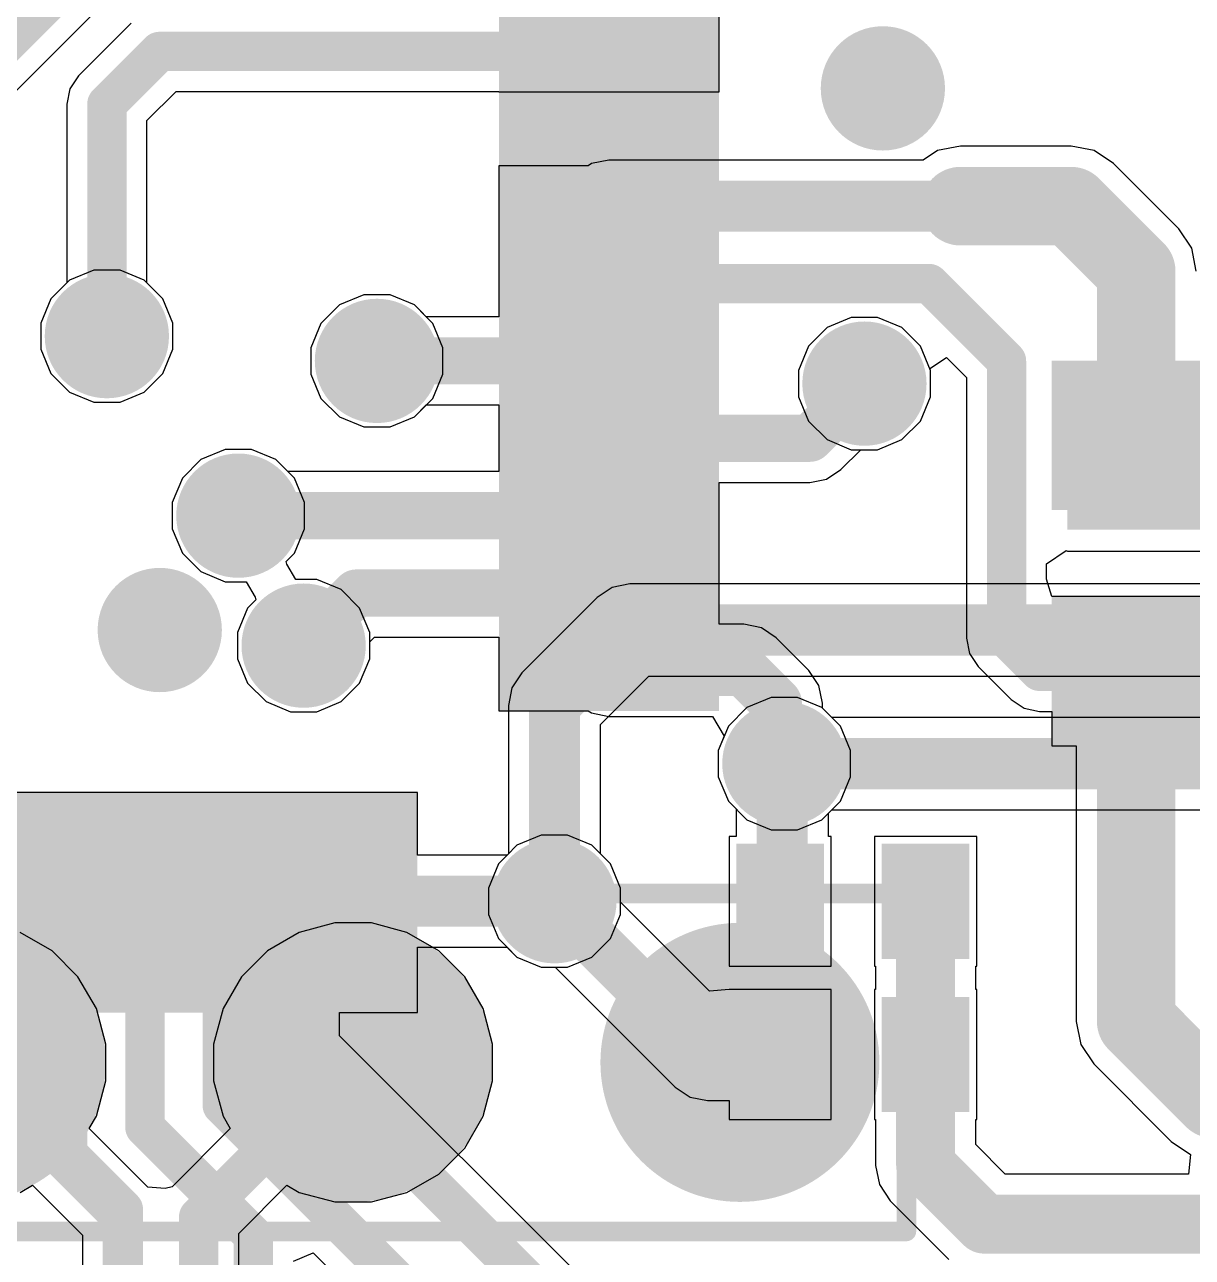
# Model space of a CAD drawing. Header units: millimetres. Extents: x -0.27 to 3.94, y -1.19 to 3.
# Drawn here: x 1.6306 to 1.9278, y 1.2054 to 1.519 of the extents above; entities that cross this region are included whole.
import ezdxf

# ---------------------------------------------------------------- set-up
doc = ezdxf.new("R2010")
doc.units = ezdxf.units.MM
doc.header["$MEASUREMENT"] = 0
for name, color, linetype in [('BottomLayer', 5, 'Continuous'), ('BottomPaste', 16, 'Continuous'), ('BottomSolder', 6, 'Continuous'), ('TopLayer', 1, 'Continuous'), ('TopOverlay', 2, 'Continuous'), ('TopPaste', 8, 'Continuous'), ('TopSolder', 216, 'Continuous'), ('ViaHoleLayer', 16, 'Continuous')]:
    doc.layers.add(name, color=color, linetype=linetype)

# ---------------------------------------------------------------- blocks, each defined once
blk = doc.blocks.new('48_LQFP__7_7___B_12')
at = {"layer": 'BottomLayer'}
for points in [[(0.14330715, 0.0429134), (0.14330715, 0.0555118), (0.19133865, 0.0555118), (0.19133865, 0.0429134)], [(0.14330715, 0.0232283), (0.14330715, 0.0358267), (0.19133865, 0.0358267), (0.19133865, 0.0232283)], [(0.14330715, 0.003543300000000001), (0.14330715, 0.0161417), (0.19133865, 0.0161417), (0.19133865, 0.003543299999999998)], [(0.14330715, -0.0161417), (0.14330715, -0.003543299999999998), (0.19133865, -0.003543300000000001), (0.19133865, -0.0161417)], [(0.14330715, -0.0358268), (0.14330715, -0.0232284), (0.19133865, -0.0232284), (0.19133865, -0.0358268)], [(0.14330715, -0.0555118), (0.14330715, -0.0429134), (0.19133865, -0.0429134), (0.19133865, -0.0555118)], [(0.14330715, -0.0751969), (0.14330715, -0.0625985), (0.19133865, -0.0625985), (0.19133865, -0.0751969)], [(0.14330715, -0.0948819), (0.14330715, -0.0822835), (0.19133865, -0.0822835), (0.19133865, -0.0948819)], [(0.14330715, -0.1145669), (0.14330715, -0.1019685), (0.19133865, -0.1019685), (0.19133865, -0.1145669)], [(0.0232283, -0.19133865), (0.0232283, -0.14330715), (0.0358267, -0.14330715), (0.0358267, -0.19133865)], [(0.0429134, -0.19133865), (0.0429134, -0.14330715), (0.0555118, -0.14330715), (0.0555118, -0.19133865)], [(0.0625984, -0.19133865), (0.0625984, -0.14330715), (0.0751968, -0.14330715), (0.0751968, -0.19133865)], [(0.0822835, -0.19133865), (0.0822835, -0.14330715), (0.0948819, -0.14330715), (0.0948819, -0.19133865)], [(0.1019685, -0.19133865), (0.1019685, -0.14330715), (0.1145669, -0.14330715), (0.1145669, -0.19133865)]]:
    blk.add_hatch(color=5, dxfattribs=at).paths.add_polyline_path(points)
at = {"layer": 'BottomPaste'}
for points in [[(0.14330715, 0.0429134), (0.14330715, 0.0555118), (0.19133865, 0.0555118), (0.19133865, 0.0429134)], [(0.14330715, 0.0232283), (0.14330715, 0.0358267), (0.19133865, 0.0358267), (0.19133865, 0.0232283)], [(0.14330715, 0.003543300000000001), (0.14330715, 0.0161417), (0.19133865, 0.0161417), (0.19133865, 0.003543299999999998)], [(0.14330715, -0.0161417), (0.14330715, -0.003543299999999998), (0.19133865, -0.003543300000000001), (0.19133865, -0.0161417)], [(0.14330715, -0.0358268), (0.14330715, -0.0232284), (0.19133865, -0.0232284), (0.19133865, -0.0358268)], [(0.14330715, -0.0555118), (0.14330715, -0.0429134), (0.19133865, -0.0429134), (0.19133865, -0.0555118)], [(0.14330715, -0.0751969), (0.14330715, -0.0625985), (0.19133865, -0.0625985), (0.19133865, -0.0751969)], [(0.14330715, -0.0948819), (0.14330715, -0.0822835), (0.19133865, -0.0822835), (0.19133865, -0.0948819)], [(0.14330715, -0.1145669), (0.14330715, -0.1019685), (0.19133865, -0.1019685), (0.19133865, -0.1145669)], [(0.0232283, -0.19133865), (0.0232283, -0.14330715), (0.0358267, -0.14330715), (0.0358267, -0.19133865)], [(0.0429134, -0.19133865), (0.0429134, -0.14330715), (0.0555118, -0.14330715), (0.0555118, -0.19133865)], [(0.0625984, -0.19133865), (0.0625984, -0.14330715), (0.0751968, -0.14330715), (0.0751968, -0.19133865)], [(0.0822835, -0.19133865), (0.0822835, -0.14330715), (0.0948819, -0.14330715), (0.0948819, -0.19133865)], [(0.1019685, -0.19133865), (0.1019685, -0.14330715), (0.1145669, -0.14330715), (0.1145669, -0.19133865)]]:
    blk.add_hatch(color=16, dxfattribs=at).paths.add_polyline_path(points)
at = {"layer": 'BottomSolder'}
for points in [[(0.13930715, 0.0389134), (0.13930715, 0.0595118), (0.19533865, 0.0595118), (0.19533865, 0.0389134)], [(0.13930715, 0.0192283), (0.13930715, 0.0398267), (0.19533865, 0.0398267), (0.19533865, 0.0192283)], [(0.13930715, -0.0004566999999999985), (0.13930715, 0.0201417), (0.19533865, 0.0201417), (0.19533865, -0.0004567000000000015)], [(0.13930715, -0.0201417), (0.13930715, 0.0004567000000000015), (0.19533865, 0.0004566999999999985), (0.19533865, -0.0201417)], [(0.13930715, -0.0398268), (0.13930715, -0.0192284), (0.19533865, -0.0192284), (0.19533865, -0.0398268)], [(0.13930715, -0.0595118), (0.13930715, -0.0389134), (0.19533865, -0.0389134), (0.19533865, -0.0595118)], [(0.13930715, -0.0791969), (0.13930715, -0.0585985), (0.19533865, -0.0585985), (0.19533865, -0.0791969)], [(0.13930715, -0.0988819), (0.13930715, -0.0782835), (0.19533865, -0.0782835), (0.19533865, -0.0988819)], [(0.13930715, -0.1185669), (0.13930715, -0.0979685), (0.19533865, -0.0979685), (0.19533865, -0.1185669)], [(-0.0004567000000000015, -0.19533865), (-0.0004566999999999985, -0.13930715), (0.0201417, -0.13930715), (0.0201417, -0.19533865)], [(0.0192283, -0.19533865), (0.0192283, -0.13930715), (0.0398267, -0.13930715), (0.0398267, -0.19533865)], [(0.0389134, -0.19533865), (0.0389134, -0.13930715), (0.0595118, -0.13930715), (0.0595118, -0.19533865)], [(0.0585984, -0.19533865), (0.0585984, -0.13930715), (0.0791968, -0.13930715), (0.0791968, -0.19533865)], [(0.0782835, -0.19533865), (0.0782835, -0.13930715), (0.0988819, -0.13930715), (0.0988819, -0.19533865)], [(0.0979685, -0.19533865), (0.0979685, -0.13930715), (0.1185669, -0.13930715), (0.1185669, -0.19533865)]]:
    blk.add_hatch(color=6, dxfattribs=at).paths.add_polyline_path(points)
blk = doc.blocks.new('R___0603_B_37')
at = {"layer": 'BottomLayer'}
for points in [[(-0.045, -0.0175), (-0.045, 0.0175), (-0.015, 0.0175), (-0.015, -0.0175)], [(0.015, -0.0175), (0.015, 0.0175), (0.045, 0.0175), (0.045, -0.0175)]]:
    blk.add_hatch(color=5, dxfattribs=at).paths.add_polyline_path(points)
at = {"layer": 'BottomPaste'}
for points in [[(-0.045, -0.0175), (-0.045, 0.0175), (-0.015, 0.0175), (-0.015, -0.0175)], [(0.015, -0.0175), (0.015, 0.0175), (0.045, 0.0175), (0.045, -0.0175)]]:
    blk.add_hatch(color=16, dxfattribs=at).paths.add_polyline_path(points)
at = {"layer": 'BottomSolder'}
for points in [[(-0.049, -0.0215), (-0.049, 0.0215), (-0.011, 0.0215), (-0.011, -0.0215)], [(0.011, -0.0215), (0.011, 0.0215), (0.049, 0.0215), (0.049, -0.0215)]]:
    blk.add_hatch(color=6, dxfattribs=at).paths.add_polyline_path(points)
blk = doc.blocks.new('R___0402_B_38')
at = {"layer": 'BottomLayer'}
for points in [[(-0.009500000000000001, 0.0125), (-0.009499999999999998, -0.0125), (-0.0275, -0.0125), (-0.0275, 0.0125)], [(0.0275, 0.0125), (0.0275, -0.0125), (0.009500000000000001, -0.0125), (0.009499999999999998, 0.0125)]]:
    blk.add_hatch(color=5, dxfattribs=at).paths.add_polyline_path(points)
at = {"layer": 'BottomPaste'}
for points in [[(-0.009500000000000001, 0.0125), (-0.009499999999999998, -0.0125), (-0.0275, -0.0125), (-0.0275, 0.0125)], [(0.0275, 0.0125), (0.0275, -0.0125), (0.009500000000000001, -0.0125), (0.009499999999999998, 0.0125)]]:
    blk.add_hatch(color=16, dxfattribs=at).paths.add_polyline_path(points)
at = {"layer": 'BottomSolder'}
for points in [[(-0.007334600000000002, 0.0146654), (-0.007334599999999998, -0.0146654), (-0.0296654, -0.0146654), (-0.0296654, 0.0146654)], [(0.0296654, 0.0146654), (0.0296654, -0.0146654), (0.007334600000000002, -0.0146654), (0.007334599999999998, 0.0146654)]]:
    blk.add_hatch(color=6, dxfattribs=at).paths.add_polyline_path(points)
blk = doc.blocks.new('R___0402_B_39')
at = {"layer": 'BottomLayer'}
for points in [[(-0.009500000000000001, 0.0125), (-0.009499999999999998, -0.0125), (-0.0275, -0.0125), (-0.0275, 0.0125)], [(0.0275, 0.0125), (0.0275, -0.0125), (0.009500000000000001, -0.0125), (0.009499999999999998, 0.0125)]]:
    blk.add_hatch(color=5, dxfattribs=at).paths.add_polyline_path(points)
at = {"layer": 'BottomPaste'}
for points in [[(-0.009500000000000001, 0.0125), (-0.009499999999999998, -0.0125), (-0.0275, -0.0125), (-0.0275, 0.0125)], [(0.0275, 0.0125), (0.0275, -0.0125), (0.009500000000000001, -0.0125), (0.009499999999999998, 0.0125)]]:
    blk.add_hatch(color=16, dxfattribs=at).paths.add_polyline_path(points)
at = {"layer": 'BottomSolder'}
for points in [[(-0.007334600000000002, 0.0146654), (-0.007334599999999998, -0.0146654), (-0.0296654, -0.0146654), (-0.0296654, 0.0146654)], [(0.0296654, 0.0146654), (0.0296654, -0.0146654), (0.007334600000000002, -0.0146654), (0.007334599999999998, 0.0146654)]]:
    blk.add_hatch(color=6, dxfattribs=at).paths.add_polyline_path(points)
blk = doc.blocks.new('P____4_P___138')
at = {"layer": 'TopLayer'}
h = blk.add_hatch(color=1, dxfattribs=at)
edge = h.paths.add_edge_path()
edge.add_arc((-0.1476378, 0), 0.031496, 0, 360)
h = blk.add_hatch(color=1, dxfattribs=at)
edge = h.paths.add_edge_path()
edge.add_arc((-0.0492126, 0), 0.031496, 0, 360)
h = blk.add_hatch(color=1, dxfattribs=at)
edge = h.paths.add_edge_path()
edge.add_arc((0.0492126, 0), 0.031496, 0, 360)
at = {"layer": 'TopPaste'}
h = blk.add_hatch(color=8, dxfattribs=at)
edge = h.paths.add_edge_path()
edge.add_arc((-0.1476378, 0), 0.031496, 0, 360)
h = blk.add_hatch(color=8, dxfattribs=at)
edge = h.paths.add_edge_path()
edge.add_arc((-0.0492126, 0), 0.031496, 0, 360)
h = blk.add_hatch(color=8, dxfattribs=at)
edge = h.paths.add_edge_path()
edge.add_arc((0.0492126, 0), 0.031496, 0, 360)
at = {"layer": 'TopSolder'}
h = blk.add_hatch(color=216, dxfattribs=at)
edge = h.paths.add_edge_path()
edge.add_arc((-0.1476378, 0), 0.035496, 0, 360)
h = blk.add_hatch(color=216, dxfattribs=at)
edge = h.paths.add_edge_path()
edge.add_arc((-0.0492126, 0), 0.035496, 0, 360)
h = blk.add_hatch(color=216, dxfattribs=at)
edge = h.paths.add_edge_path()
edge.add_arc((0.0492126, 0), 0.035496, 0, 360)
at = {"layer": 'TopOverlay', "const_width": 0.005}
for points in [[(-0.19, 0.043), (-0.19, -0.043)], [(0.19, 0.043), (-0.19, 0.043)], [(-0.201, 0), (-0.201, -0.01)], [(-0.196, -0.005), (-0.201, 0)], [(-0.196, -0.005), (-0.201, -0.01)], [(0.19, -0.043), (-0.19, -0.043)]]:
    blk.add_lwpolyline(points, dxfattribs=at)
at = {"layer": 'TopOverlay', "const_width": 0.0025}
for points in [[(-0.19125, 0.043, 1), (-0.18875, 0.043, 1)], [(-0.19125, 0.043, 1), (-0.18875, 0.043, 1)], [(-0.20225, 0, 1), (-0.19975, 0, 1)], [(-0.20225, 0, 1), (-0.19975, 0, 1)], [(-0.19725, -0.005, 1), (-0.19475, -0.005, 1)], [(-0.19725, -0.005, 1), (-0.19475, -0.005, 1)], [(-0.20225, -0.01, 1), (-0.19975, -0.01, 1)], [(-0.20225, -0.01, 1), (-0.19975, -0.01, 1)], [(-0.19125, -0.043, 1), (-0.18875, -0.043, 1)], [(-0.19125, -0.043, 1), (-0.18875, -0.043, 1)]]:
    blk.add_lwpolyline(points, format="xyb", close=True, dxfattribs=at)

msp = doc.modelspace()

# ---------------------------------------------------------------- hatches: boundary and pattern name
at = {"layer": 'BottomLayer'}
h = msp.add_hatch(color=5, dxfattribs=at)
edge = h.paths.add_edge_path()
edge.add_arc((1.8490221, 1.5028114), 0.011811, 0, 360)
h = msp.add_hatch(color=5, dxfattribs=at)
edge = h.paths.add_edge_path()
edge.add_arc((1.6515377, 1.4397718), 0.011811, 0, 360)
h = msp.add_hatch(color=5, dxfattribs=at)
edge = h.paths.add_edge_path()
edge.add_arc((1.7202682, 1.4334726), 0.011811, 0, 360)
h = msp.add_hatch(color=5, dxfattribs=at)
edge = h.paths.add_edge_path()
edge.add_arc((1.8443301, 1.427693), 0.011811, 0, 360)
msp.add_hatch(color=5, dxfattribs=at).paths.add_polyline_path([(1.8959885, 1.3905002), (1.9996147, 1.3905002), (1.9996147, 1.4295002), (1.8959885, 1.4295002)])
h = msp.add_hatch(color=5, dxfattribs=at)
edge = h.paths.add_edge_path()
edge.add_arc((1.6850005, 1.3941026), 0.011811, 0, 360)
h = msp.add_hatch(color=5, dxfattribs=at)
edge = h.paths.add_edge_path()
edge.add_arc((1.6650005, 1.3650002), 0.011811, 0, 360)
h = msp.add_hatch(color=5, dxfattribs=at)
edge = h.paths.add_edge_path()
edge.add_arc((1.7016147, 1.3610317), 0.011811, 0, 360)
h = msp.add_hatch(color=5, dxfattribs=at)
edge = h.paths.add_edge_path()
edge.add_arc((1.8239497, 1.3310002), 0.011811, 0, 360)
h = msp.add_hatch(color=5, dxfattribs=at)
edge = h.paths.add_edge_path()
edge.add_arc((1.7654336, 1.2960002), 0.011811, 0, 360)
at = {"layer": 'BottomSolder'}
h = msp.add_hatch(color=6, dxfattribs=at)
edge = h.paths.add_edge_path()
edge.add_arc((1.8490221, 1.5028114), 0.015811, 0, 360)
h = msp.add_hatch(color=6, dxfattribs=at)
edge = h.paths.add_edge_path()
edge.add_arc((1.6515377, 1.4397718), 0.015811, 0, 360)
h = msp.add_hatch(color=6, dxfattribs=at)
edge = h.paths.add_edge_path()
edge.add_arc((1.7202682, 1.4334726), 0.015811, 0, 360)
h = msp.add_hatch(color=6, dxfattribs=at)
edge = h.paths.add_edge_path()
edge.add_arc((1.8443301, 1.427693), 0.015811, 0, 360)
h = msp.add_hatch(color=6, dxfattribs=at)
edge = h.paths.add_edge_path()
edge.add_arc((1.6850005, 1.3941026), 0.015811, 0, 360)
h = msp.add_hatch(color=6, dxfattribs=at)
edge = h.paths.add_edge_path()
edge.add_arc((1.6650005, 1.3650002), 0.015811, 0, 360)
h = msp.add_hatch(color=6, dxfattribs=at)
edge = h.paths.add_edge_path()
edge.add_arc((1.7016147, 1.3610317), 0.015811, 0, 360)
h = msp.add_hatch(color=6, dxfattribs=at)
edge = h.paths.add_edge_path()
edge.add_arc((1.8239497, 1.3310002), 0.015811, 0, 360)
h = msp.add_hatch(color=6, dxfattribs=at)
edge = h.paths.add_edge_path()
edge.add_arc((1.7654336, 1.2960002), 0.015811, 0, 360)
at = {"layer": 'TopLayer'}
h = msp.add_hatch(color=1, dxfattribs=at)
edge = h.paths.add_edge_path()
edge.add_arc((1.8490221, 1.5028114), 0.011811, 0, 360)
h = msp.add_hatch(color=1, dxfattribs=at)
edge = h.paths.add_edge_path()
edge.add_arc((1.6515377, 1.4397718), 0.011811, 0, 360)
h = msp.add_hatch(color=1, dxfattribs=at)
edge = h.paths.add_edge_path()
edge.add_arc((1.7202682, 1.4334726), 0.011811, 0, 360)
h = msp.add_hatch(color=1, dxfattribs=at)
edge = h.paths.add_edge_path()
edge.add_arc((1.8443301, 1.427693), 0.011811, 0, 360)
h = msp.add_hatch(color=1, dxfattribs=at)
edge = h.paths.add_edge_path()
edge.add_arc((1.6850005, 1.3941026), 0.011811, 0, 360)
h = msp.add_hatch(color=1, dxfattribs=at)
edge = h.paths.add_edge_path()
edge.add_arc((1.6650005, 1.3650002), 0.011811, 0, 360)
h = msp.add_hatch(color=1, dxfattribs=at)
edge = h.paths.add_edge_path()
edge.add_arc((1.7016147, 1.3610317), 0.011811, 0, 360)
h = msp.add_hatch(color=1, dxfattribs=at)
edge = h.paths.add_edge_path()
edge.add_arc((1.8239497, 1.3310002), 0.011811, 0, 360)
h = msp.add_hatch(color=1, dxfattribs=at)
edge = h.paths.add_edge_path()
edge.add_arc((1.7654336, 1.2960002), 0.011811, 0, 360)
at = {"layer": 'TopSolder'}
h = msp.add_hatch(color=216, dxfattribs=at)
edge = h.paths.add_edge_path()
edge.add_arc((1.8490221, 1.5028114), 0.015811, 0, 360)
h = msp.add_hatch(color=216, dxfattribs=at)
edge = h.paths.add_edge_path()
edge.add_arc((1.6515377, 1.4397718), 0.015811, 0, 360)
h = msp.add_hatch(color=216, dxfattribs=at)
edge = h.paths.add_edge_path()
edge.add_arc((1.7202682, 1.4334726), 0.015811, 0, 360)
h = msp.add_hatch(color=216, dxfattribs=at)
edge = h.paths.add_edge_path()
edge.add_arc((1.8443301, 1.427693), 0.015811, 0, 360)
h = msp.add_hatch(color=216, dxfattribs=at)
edge = h.paths.add_edge_path()
edge.add_arc((1.6850005, 1.3941026), 0.015811, 0, 360)
h = msp.add_hatch(color=216, dxfattribs=at)
edge = h.paths.add_edge_path()
edge.add_arc((1.6650005, 1.3650002), 0.015811, 0, 360)
h = msp.add_hatch(color=216, dxfattribs=at)
edge = h.paths.add_edge_path()
edge.add_arc((1.7016147, 1.3610317), 0.015811, 0, 360)
h = msp.add_hatch(color=216, dxfattribs=at)
edge = h.paths.add_edge_path()
edge.add_arc((1.8239497, 1.3310002), 0.015811, 0, 360)
h = msp.add_hatch(color=216, dxfattribs=at)
edge = h.paths.add_edge_path()
edge.add_arc((1.7654336, 1.2960002), 0.015811, 0, 360)
at = {"layer": 'ViaHoleLayer'}
h = msp.add_hatch(color=16, dxfattribs=at)
edge = h.paths.add_edge_path()
edge.add_arc((1.8490221, 1.5028114), 0.0059055, 0, 360)
h = msp.add_hatch(color=16, dxfattribs=at)
edge = h.paths.add_edge_path()
edge.add_arc((1.6515377, 1.4397718), 0.0059055, 0, 360)
h = msp.add_hatch(color=16, dxfattribs=at)
edge = h.paths.add_edge_path()
edge.add_arc((1.7202682, 1.4334726), 0.0059055, 0, 360)
h = msp.add_hatch(color=16, dxfattribs=at)
edge = h.paths.add_edge_path()
edge.add_arc((1.8443301, 1.427693), 0.0059055, 0, 360)
h = msp.add_hatch(color=16, dxfattribs=at)
edge = h.paths.add_edge_path()
edge.add_arc((1.6850005, 1.3941026), 0.0059055, 0, 360)
h = msp.add_hatch(color=16, dxfattribs=at)
edge = h.paths.add_edge_path()
edge.add_arc((1.6650005, 1.3650002), 0.0059055, 0, 360)
h = msp.add_hatch(color=16, dxfattribs=at)
edge = h.paths.add_edge_path()
edge.add_arc((1.7016147, 1.3610317), 0.0059055, 0, 360)
h = msp.add_hatch(color=16, dxfattribs=at)
edge = h.paths.add_edge_path()
edge.add_arc((1.8239497, 1.3310002), 0.0059055, 0, 360)
h = msp.add_hatch(color=16, dxfattribs=at)
edge = h.paths.add_edge_path()
edge.add_arc((1.7654336, 1.2960002), 0.0059055, 0, 360)

# ---------------------------------------------------------------- linework, layer by layer
at = {"layer": 'BottomLayer'}
for p, q in [((1.6013775, 1.4751823), (1.7077928, 1.5815976)), ((1.8073391, 1.5019136), (1.8073391, 1.5217019)), ((1.657714, 1.5194224), (1.6443281, 1.5060365)), ((1.6443281, 1.5060365), (1.6421179, 1.5027287)), ((1.6421179, 1.5027287), (1.6413418, 1.4988269)), ((1.6617336, 1.4946036), (1.6691469, 1.5020169)), ((1.6691469, 1.5020169), (1.7513077, 1.5020169)), ((1.7513077, 1.5020169), (1.7513077, 1.5019136)), ((1.7513077, 1.5019136), (1.8073391, 1.5019136)), ((1.6413418, 1.4988269), (1.6413418, 1.4533501)), ((1.6617336, 1.4533501), (1.6617336, 1.4946036)), ((1.8628887, 1.4869724), (1.8592903, 1.484568)), ((1.8687414, 1.4881366), (1.8628887, 1.4869724)), ((1.8969325, 1.4881366), (1.8687414, 1.4881366)), ((1.9027852, 1.4869724), (1.8969325, 1.4881366)), ((1.9077469, 1.4836571), (1.9027852, 1.4869724)), ((1.7748363, 1.4836755), (1.7740377, 1.4831419)), ((1.7793234, 1.484568), (1.7748363, 1.4836755)), ((1.8592903, 1.484568), (1.7793234, 1.484568)), ((1.9243029, 1.4671011), (1.9077469, 1.4836571)), ((1.7740377, 1.4831419), (1.7513077, 1.4831419)), ((1.7513077, 1.4831419), (1.7513077, 1.4446881)), ((1.9276182, 1.4621394), (1.9243029, 1.4671011)), ((1.9287824, 1.4562867), (1.9276182, 1.4621394)), ((1.6413418, 1.4533501), (1.6372861, 1.4492944)), ((1.6657893, 1.4492944), (1.6617336, 1.4533501)), ((1.6372861, 1.4492944), (1.6347267, 1.4431157)), ((1.6683487, 1.4431157), (1.6657893, 1.4492944)), ((1.7169243, 1.4502836), (1.7107456, 1.4477242)), ((1.7236121, 1.4502836), (1.7169243, 1.4502836)), ((1.7297908, 1.4477242), (1.7236121, 1.4502836)), ((1.7107456, 1.4477242), (1.7060166, 1.4429952)), ((1.7328269, 1.4446881), (1.7297908, 1.4477242)), ((1.6347267, 1.4431157), (1.6347267, 1.4364279)), ((1.6683487, 1.4364279), (1.6683487, 1.4431157)), ((1.7060166, 1.4429952), (1.7034572, 1.4368165)), ((1.7513077, 1.4446881), (1.7328269, 1.4446881)), ((1.6347267, 1.4364279), (1.6372861, 1.4302492)), ((1.6657893, 1.4302492), (1.6683487, 1.4364279)), ((1.7034572, 1.4368165), (1.7034572, 1.4301287)), ((1.860934, 1.4315367), (1.8651728, 1.4343691)), ((1.8651728, 1.4343691), (1.8702926, 1.4292493)), ((1.6372861, 1.4302492), (1.6420151, 1.4255202)), ((1.6610603, 1.4255202), (1.6657893, 1.4302492)), ((1.8611411, 1.4310369), (1.860934, 1.4315367)), ((1.8611411, 1.4243491), (1.8611411, 1.4310369)), ((1.7034572, 1.4301287), (1.7060166, 1.42395)), ((1.8702926, 1.4292493), (1.8702926, 1.362909)), ((1.6420151, 1.4255202), (1.6481938, 1.4229608)), ((1.6548816, 1.4229608), (1.6610603, 1.4255202)), ((1.7060166, 1.42395), (1.7107456, 1.419221)), ((1.8585817, 1.4181704), (1.8611411, 1.4243491)), ((1.6481938, 1.4229608), (1.6548816, 1.4229608)), ((1.7297908, 1.419221), (1.7328269, 1.4222571)), ((1.7328269, 1.4222571), (1.7513077, 1.4222571)), ((1.7513077, 1.4222571), (1.7513077, 1.405318)), ((1.7107456, 1.419221), (1.7169243, 1.4166616)), ((1.7236121, 1.4166616), (1.7297908, 1.419221)), ((1.8538527, 1.4134414), (1.8585817, 1.4181704)), ((1.7169243, 1.4166616), (1.7236121, 1.4166616)), ((1.847674, 1.410882), (1.8538527, 1.4134414)), ((1.6754779, 1.4083542), (1.6707489, 1.4036252)), ((1.6816566, 1.4109136), (1.6754779, 1.4083542)), ((1.6883444, 1.4109136), (1.6816566, 1.4109136)), ((1.6945231, 1.4083542), (1.6883444, 1.4109136)), ((1.6975593, 1.405318), (1.6945231, 1.4083542)), ((1.8383553, 1.405857), (1.8433803, 1.410882)), ((1.8433803, 1.410882), (1.847674, 1.410882)), ((1.7513077, 1.405318), (1.6975593, 1.405318)), ((1.8347167, 1.4034258), (1.8383553, 1.405857)), ((1.6707489, 1.4036252), (1.6681895, 1.3974465)), ((1.8073391, 1.3664578), (1.8073391, 1.4025721)), ((1.8073391, 1.4025721), (1.8304242, 1.4025721)), ((1.8304242, 1.4025721), (1.8304247, 1.402572)), ((1.8304247, 1.402572), (1.8347167, 1.4034258)), ((1.6681895, 1.3974465), (1.6681895, 1.3907587)), ((1.6681895, 1.3907587), (1.6707489, 1.38458)), ((1.6707489, 1.38458), (1.6754779, 1.379851)), ((1.8906844, 1.3818732), (1.8956845, 1.3852141)), ((1.8956845, 1.3852141), (1.8959885, 1.3850882)), ((1.8959885, 1.3850882), (1.9996147, 1.3850882)), ((1.8906844, 1.3779601), (1.8906844, 1.3818732)), ((1.6754779, 1.379851), (1.6816566, 1.3772916)), ((1.6816566, 1.3772916), (1.6870293, 1.3772916)), ((1.6870293, 1.3772916), (1.6893032, 1.3733946)), ((1.8919886, 1.3735002), (1.8906844, 1.3779601)), ((1.689481, 1.3726722), (1.6873631, 1.3705543)), ((1.6893032, 1.3733946), (1.689481, 1.3726722)), ((1.9349885, 1.3735002), (1.8919886, 1.3735002)), ((1.6873631, 1.3705543), (1.6848037, 1.3643756)), ((1.6848037, 1.3643756), (1.6848037, 1.3576878)), ((1.8136134, 1.3664578), (1.8073391, 1.3664578)), ((1.8181005, 1.3655653), (1.8136134, 1.3664578)), ((1.8219044, 1.3630235), (1.8181005, 1.3655653)), ((1.7184257, 1.3619816), (1.7196461, 1.363202)), ((1.7184257, 1.3576878), (1.7184257, 1.3619816)), ((1.7196461, 1.363202), (1.7513077, 1.363202)), ((1.7513077, 1.363202), (1.7513077, 1.3444333)), ((1.8302083, 1.3547196), (1.8219044, 1.3630235)), ((1.8702926, 1.362909), (1.8710687, 1.3590072)), ((1.8710687, 1.3590072), (1.8732789, 1.3556994)), ((1.6848037, 1.3576878), (1.6873631, 1.3515091)), ((1.7158663, 1.3515091), (1.7184257, 1.3576878)), ((1.8732789, 1.3556994), (1.8816877, 1.3472906)), ((1.8327501, 1.3509157), (1.8302083, 1.3547196)), ((1.6873631, 1.3515091), (1.6920921, 1.3467801)), ((1.7111373, 1.3467801), (1.7158663, 1.3515091)), ((1.8336426, 1.3464286), (1.8327501, 1.3509157)), ((1.6920921, 1.3467801), (1.6982708, 1.3442207)), ((1.7049586, 1.3442207), (1.7111373, 1.3467801)), ((1.8336426, 1.3450815), (1.8336426, 1.3464286)), ((1.8816877, 1.3472906), (1.8849955, 1.3450804)), ((1.6982708, 1.3442207), (1.7049586, 1.3442207)), ((1.7513077, 1.3444333), (1.7740377, 1.3444333)), ((1.7740377, 1.3444333), (1.7748363, 1.3438997)), ((1.7748363, 1.3438997), (1.7793234, 1.3430072)), ((1.7793234, 1.3430072), (1.8056496, 1.3430072)), ((1.8056496, 1.3430072), (1.808656, 1.3380071)), ((1.8382013, 1.3405228), (1.8336426, 1.3450815)), ((1.8849955, 1.3450804), (1.8888973, 1.3443043)), ((1.8888973, 1.3443043), (1.8919885, 1.3443043)), ((1.8919885, 1.3443043), (1.8919885, 1.3355002)), ((1.8407607, 1.3343441), (1.8382013, 1.3405228)), ((1.808656, 1.3380071), (1.8071387, 1.3343441)), ((1.8071387, 1.3343441), (1.8071387, 1.3276563)), ((1.8407607, 1.3276563), (1.8407607, 1.3343441)), ((1.8919885, 1.3355002), (1.8981946, 1.3355002)), ((1.8981946, 1.3355002), (1.8981946, 1.265417)), ((1.8071387, 1.3276563), (1.8096981, 1.3214776)), ((1.8382013, 1.3214776), (1.8407607, 1.3276563)), ((1.7305674, 1.323693), (1.5131186, 1.323693)), ((1.7305674, 1.3077255), (1.7305674, 1.323693)), ((1.8096981, 1.3214776), (1.811699, 1.3194767)), ((1.8351496, 1.3184259), (1.8382013, 1.3214776)), ((1.811699, 1.3194767), (1.811699, 1.3125002)), ((1.8351496, 1.3125002), (1.8351496, 1.3184259)), ((1.7620897, 1.3128112), (1.755911, 1.3102518)), ((1.7687775, 1.3128112), (1.7620897, 1.3128112)), ((1.7749562, 1.3102518), (1.7687775, 1.3128112)), ((1.811699, 1.3125002), (1.8098989, 1.3125002)), ((1.8098989, 1.3125002), (1.8098989, 1.2795002)), ((1.8358989, 1.3125002), (1.8351496, 1.3125002)), ((1.8358989, 1.2795002), (1.8358989, 1.3125002)), ((1.8728989, 1.3125002), (1.8468989, 1.3125002)), ((1.8468989, 1.3125002), (1.8468989, 1.2795002)), ((1.8728989, 1.2795002), (1.8728989, 1.3125002)), ((1.755911, 1.3102518), (1.7533847, 1.3077255)), ((1.7796852, 1.3055228), (1.7749562, 1.3102518)), ((1.7533847, 1.3077255), (1.7305674, 1.3077255)), ((1.7822446, 1.2993441), (1.7796852, 1.3055228)), ((1.7822446, 1.2957712), (1.7822446, 1.2993441)), ((1.8048989, 1.273117), (1.7822446, 1.2957712)), ((1.7305674, 1.2676616), (1.7305674, 1.2842749)), ((1.7305674, 1.2842749), (1.7533847, 1.2842749)), ((1.7533847, 1.2842749), (1.755911, 1.2817486)), ((1.755911, 1.2817486), (1.7620897, 1.2791892)), ((1.7620897, 1.2791892), (1.7656626, 1.2791892)), ((1.7656626, 1.2791892), (1.7961425, 1.2487092)), ((1.8098989, 1.2795002), (1.8358989, 1.2795002)), ((1.8468989, 1.2795002), (1.847154, 1.2795002)), ((1.847154, 1.2795002), (1.847154, 1.2735002)), ((1.8726438, 1.2735002), (1.8726438, 1.2795002)), ((1.8726438, 1.2795002), (1.8728989, 1.2795002)), ((1.809899, 1.2735003), (1.8048989, 1.273117)), ((1.809899, 1.2735002), (1.809899, 1.2735003)), ((1.8358989, 1.2735002), (1.809899, 1.2735002)), ((1.8358989, 1.2405002), (1.8358989, 1.2735002)), ((1.847154, 1.2735002), (1.8468989, 1.2735002)), ((1.8468989, 1.2735002), (1.8468989, 1.2405002)), ((1.8728989, 1.2735002), (1.8726438, 1.2735002)), ((1.8728989, 1.2405002), (1.8728989, 1.2735002)), ((1.7107791, 1.2617905), (1.7107791, 1.2676616)), ((1.7107791, 1.2676616), (1.7305674, 1.2676616)), ((1.8981946, 1.265417), (1.8993588, 1.2595643)), ((1.7726432, 1.1999264), (1.7107791, 1.2617905)), ((1.8993588, 1.2595643), (1.9026741, 1.2546026)), ((1.9026741, 1.2546026), (1.922384, 1.2348926)), ((1.7961425, 1.2487092), (1.7999465, 1.2461674)), ((1.7999465, 1.2461674), (1.8044336, 1.2452749)), ((1.8044336, 1.2452749), (1.8098989, 1.2452749)), ((1.8098989, 1.2452749), (1.8098989, 1.2405002)), ((1.8098989, 1.2405002), (1.8358989, 1.2405002)), ((1.8468989, 1.2405002), (1.847154, 1.2405002)), ((1.847154, 1.2405002), (1.847154, 1.2288018)), ((1.8726438, 1.2340809), (1.8726438, 1.2405002)), ((1.8726438, 1.2405002), (1.8728989, 1.2405002)), ((1.8801348, 1.2265899), (1.8726438, 1.2340809)), ((1.922384, 1.2348926), (1.9273456, 1.2315773)), ((1.9273456, 1.2315773), (1.9267899, 1.2265899)), ((1.847154, 1.2288018), (1.8481241, 1.2239245)), ((1.9267899, 1.2265899), (1.8801348, 1.2265899)), ((1.8481241, 1.2239245), (1.8508869, 1.2197898)), ((1.8508869, 1.2197898), (1.8658437, 1.204833)), ((1.6990153, 1.2044496), (1.7040153, 1.2065207)), ((1.7040153, 1.2065207), (1.7221668, 1.1883692))]:
    msp.add_line(p, q, dxfattribs=at)
for points, const_width in [([(1.5911816, 1.4794056), (1.7005832, 1.5888072)], 0.01), ([(1.6515377, 1.4988269), (1.6649236, 1.5122128)], 0.01), ([(1.6649236, 1.5122128), (1.7793234, 1.5122128)], 0.01), ([(1.6515377, 1.4397718), (1.6515377, 1.4988269)], 0.01), ([(1.8687414, 1.4728427), (1.8969325, 1.4728427)], 0.02), ([(1.8969325, 1.4728427), (1.9134885, 1.4562867)], 0.02), ([(1.7793234, 1.4728427), (1.8687414, 1.4728427)], 0.013), ([(1.9134885, 1.4145002), (1.9134885, 1.4562867)], 0.02), ([(1.7793234, 1.4531577), (1.8608034, 1.4531577)], 0.01), ([(1.8608034, 1.4531577), (1.8804885, 1.4334726)], 0.01), ([(1.7202682, 1.4334726), (1.7793234, 1.4334726)], 0.012), ([(1.8804885, 1.362909), (1.8804885, 1.4334726)], 0.01), ([(1.8304247, 1.4137876), (1.8443301, 1.427693)], 0.012), ([(1.7793234, 1.4137876), (1.8304247, 1.4137876)], 0.012), ([(1.6850005, 1.3941026), (1.6850006, 1.3941025)], 0.012), ([(1.6850006, 1.3941025), (1.7793234, 1.3941025)], 0.012), ([(1.7016147, 1.3610317), (1.7150005, 1.3744175)], 0.012), ([(1.7150005, 1.3744175), (1.7793234, 1.3744175)], 0.012), ([(1.8804885, 1.362909), (1.8888973, 1.3545002)], 0.01), ([(1.9134885, 1.265417), (1.9134885, 1.3545002)], 0.02), ([(1.7793234, 1.3547325), (1.8136134, 1.3547325)], 0.013), ([(1.8136134, 1.3547325), (1.8219173, 1.3464286)], 0.013), ([(1.8888973, 1.3545002), (1.9134885, 1.3545002)], 0.01), ([(1.8219173, 1.3330326), (1.8219173, 1.3464286)], 0.013), ([(1.8219173, 1.3330326), (1.8239497, 1.3310002)], 0.013), ([(1.8234243, 1.3304748), (1.8239497, 1.3310002)], 0.013), ([(1.8234243, 1.2965256), (1.8234243, 1.3304748)], 0.013), ([(1.7202682, 1.2957994), (1.720469, 1.2960002)], 0.013), ([(1.7202682, 1.2956773), (1.7202682, 1.2957994)], 0.013), ([(1.720469, 1.2960002), (1.7654336, 1.2960002)], 0.013), ([(1.7654336, 1.2960002), (1.8044336, 1.2570002)], 0.013), ([(1.8228989, 1.2960002), (1.8234243, 1.2965256)], 0.013), ([(1.8598989, 1.2570002), (1.8598989, 1.2960002)], 0.015), ([(1.641528, 1.2317994), (1.641528, 1.2956773)], 0.01), ([(1.6612131, 1.2384923), (1.6612131, 1.2956773)], 0.01), ([(1.6808981, 1.2440571), (1.6808981, 1.2956773)], 0.01), ([(1.7005832, 1.2575672), (1.7005832, 1.2956773)], 0.01), ([(1.9134885, 1.265417), (1.9331985, 1.245707)], 0.02), ([(1.8598989, 1.2288018), (1.8598989, 1.2570002)], 0.015), ([(1.7005832, 1.2575672), (1.7654336, 1.1927168)], 0.01), ([(1.8044336, 1.2570002), (1.8228989, 1.2570002)], 0.013), ([(1.9331985, 1.245707), (2.0216073, 1.245707)], 0.02), ([(1.6808981, 1.2440571), (1.7323627, 1.1925925)], 0.01), ([(1.6612131, 1.2384923), (1.6888194, 1.210886)], 0.01), ([(1.641528, 1.2317994), (1.6557485, 1.2175789)], 0.01), ([(1.8598989, 1.2288018), (1.8748557, 1.213845)], 0.015), ([(1.6557485, 1.1600002), (1.6557485, 1.2175789)], 0.01), ([(1.8748557, 1.213845), (2.1376457, 1.213845)], 0.015), ([(1.6888194, 1.1600002), (1.6888194, 1.210886)], 0.01)]:
    msp.add_lwpolyline(points, dxfattribs=dict(at, const_width=const_width))
for points, const_width in [([(1.6624236, 1.5122128, 1), (1.6674236, 1.5122128, 1)], 0.005), ([(1.6624236, 1.5122128, 1), (1.6674236, 1.5122128, 1)], 0.005), ([(1.7768234, 1.5122128, 1), (1.7818234, 1.5122128, 1)], 0.005), ([(1.6490377, 1.4988269, 1), (1.6540377, 1.4988269, 1)], 0.005), ([(1.6490377, 1.4988269, 1), (1.6540377, 1.4988269, 1)], 0.005), ([(1.8637414, 1.4728427, 1), (1.8737414, 1.4728427, 1)], 0.01), ([(1.8919325, 1.4728427, 1), (1.9019325, 1.4728427, 1)], 0.01), ([(1.8919325, 1.4728427, 1), (1.9019325, 1.4728427, 1)], 0.01), ([(1.7760734, 1.4728427, 1), (1.7825734, 1.4728427, 1)], 0.0065), ([(1.8654914, 1.4728427, 1), (1.8719914, 1.4728427, 1)], 0.0065), ([(1.9084885, 1.4562867, 1), (1.9184885, 1.4562867, 1)], 0.01), ([(1.9084885, 1.4562867, 1), (1.9184885, 1.4562867, 1)], 0.01), ([(1.7768234, 1.4531577, 1), (1.7818234, 1.4531577, 1)], 0.005), ([(1.8583034, 1.4531577, 1), (1.8633034, 1.4531577, 1)], 0.005), ([(1.8583034, 1.4531577, 1), (1.8633034, 1.4531577, 1)], 0.005), ([(1.6490377, 1.4397718, 1), (1.6540377, 1.4397718, 1)], 0.005), ([(1.7172682, 1.4334726, 1), (1.7232682, 1.4334726, 1)], 0.006), ([(1.7763234, 1.4334726, 1), (1.7823234, 1.4334726, 1)], 0.006), ([(1.8779885, 1.4334726, 1), (1.8829885, 1.4334726, 1)], 0.005), ([(1.8779885, 1.4334726, 1), (1.8829885, 1.4334726, 1)], 0.005), ([(1.8413301, 1.427693, 1), (1.8473301, 1.427693, 1)], 0.006), ([(1.9084885, 1.4145002, 1), (1.9184885, 1.4145002, 1)], 0.01), ([(1.7763234, 1.4137876, 1), (1.7823234, 1.4137876, 1)], 0.006), ([(1.8274247, 1.4137876, 1), (1.8334247, 1.4137876, 1)], 0.006), ([(1.8274247, 1.4137876, 1), (1.8334247, 1.4137876, 1)], 0.006), ([(1.6820005, 1.3941026, 1), (1.6880005, 1.3941026, 1)], 0.006), ([(1.6820006, 1.3941025, 1), (1.6880006, 1.3941025, 1)], 0.006), ([(1.6820006, 1.3941025, 1), (1.6880006, 1.3941025, 1)], 0.006), ([(1.7763234, 1.3941025, 1), (1.7823234, 1.3941025, 1)], 0.006), ([(1.7120005, 1.3744175, 1), (1.7180005, 1.3744175, 1)], 0.006), ([(1.7120005, 1.3744175, 1), (1.7180005, 1.3744175, 1)], 0.006), ([(1.7763234, 1.3744175, 1), (1.7823234, 1.3744175, 1)], 0.006), ([(1.8779885, 1.362909, 1), (1.8829885, 1.362909, 1)], 0.005), ([(1.8779885, 1.362909, 1), (1.8829885, 1.362909, 1)], 0.005), ([(1.6986147, 1.3610317, 1), (1.7046147, 1.3610317, 1)], 0.006), ([(1.9084885, 1.3545002, 1), (1.9184885, 1.3545002, 1)], 0.01), ([(1.7760734, 1.3547325, 1), (1.7825734, 1.3547325, 1)], 0.0065), ([(1.8103634, 1.3547325, 1), (1.8168634, 1.3547325, 1)], 0.0065), ([(1.8103634, 1.3547325, 1), (1.8168634, 1.3547325, 1)], 0.0065), ([(1.8863973, 1.3545002, 1), (1.8913973, 1.3545002, 1)], 0.005), ([(1.8863973, 1.3545002, 1), (1.8913973, 1.3545002, 1)], 0.005), ([(1.9109885, 1.3545002, 1), (1.9159885, 1.3545002, 1)], 0.005), ([(1.8186673, 1.3464286, 1), (1.8251673, 1.3464286, 1)], 0.0065), ([(1.8186673, 1.3464286, 1), (1.8251673, 1.3464286, 1)], 0.0065), ([(1.8186673, 1.3330326, 1), (1.8251673, 1.3330326, 1)], 0.0065), ([(1.8186673, 1.3330326, 1), (1.8251673, 1.3330326, 1)], 0.0065), ([(1.8201743, 1.3304748, 1), (1.8266743, 1.3304748, 1)], 0.0065), ([(1.8201743, 1.3304748, 1), (1.8266743, 1.3304748, 1)], 0.0065), ([(1.8206997, 1.3310002, 1), (1.8271997, 1.3310002, 1)], 0.0065), ([(1.8206997, 1.3310002, 1), (1.8271997, 1.3310002, 1)], 0.0065), ([(1.7170182, 1.2957994, 1), (1.7235182, 1.2957994, 1)], 0.0065), ([(1.7170182, 1.2957994, 1), (1.7235182, 1.2957994, 1)], 0.0065), ([(1.7170182, 1.2956773, 1), (1.7235182, 1.2956773, 1)], 0.0065), ([(1.717219, 1.2960002, 1), (1.723719, 1.2960002, 1)], 0.0065), ([(1.717219, 1.2960002, 1), (1.723719, 1.2960002, 1)], 0.0065), ([(1.7621836, 1.2960002, 1), (1.7686836, 1.2960002, 1)], 0.0065), ([(1.7621836, 1.2960002, 1), (1.7686836, 1.2960002, 1)], 0.0065), ([(1.8196489, 1.2960002, 1), (1.8261489, 1.2960002, 1)], 0.0065), ([(1.8201743, 1.2965256, 1), (1.8266743, 1.2965256, 1)], 0.0065), ([(1.8201743, 1.2965256, 1), (1.8266743, 1.2965256, 1)], 0.0065), ([(1.8561489, 1.2960002, 1), (1.8636489, 1.2960002, 1)], 0.0075), ([(1.639028, 1.2956773, 1), (1.644028, 1.2956773, 1)], 0.005), ([(1.6587131, 1.2956773, 1), (1.6637131, 1.2956773, 1)], 0.005), ([(1.6783981, 1.2956773, 1), (1.6833981, 1.2956773, 1)], 0.005), ([(1.6980832, 1.2956773, 1), (1.7030832, 1.2956773, 1)], 0.005), ([(1.9084885, 1.265417, 1), (1.9184885, 1.265417, 1)], 0.01), ([(1.9084885, 1.265417, 1), (1.9184885, 1.265417, 1)], 0.01), ([(1.8561489, 1.2570002, 1), (1.8636489, 1.2570002, 1)], 0.0075), ([(1.8561489, 1.2570002, 1), (1.8636489, 1.2570002, 1)], 0.0075), ([(1.6980832, 1.2575672, 1), (1.7030832, 1.2575672, 1)], 0.005), ([(1.6980832, 1.2575672, 1), (1.7030832, 1.2575672, 1)], 0.005), ([(1.8011836, 1.2570002, 1), (1.8076836, 1.2570002, 1)], 0.0065), ([(1.8011836, 1.2570002, 1), (1.8076836, 1.2570002, 1)], 0.0065), ([(1.8196489, 1.2570002, 1), (1.8261489, 1.2570002, 1)], 0.0065), ([(1.9281985, 1.245707, 1), (1.9381985, 1.245707, 1)], 0.01), ([(1.9281985, 1.245707, 1), (1.9381985, 1.245707, 1)], 0.01), ([(1.6783981, 1.2440571, 1), (1.6833981, 1.2440571, 1)], 0.005), ([(1.6783981, 1.2440571, 1), (1.6833981, 1.2440571, 1)], 0.005), ([(1.6587131, 1.2384923, 1), (1.6637131, 1.2384923, 1)], 0.005), ([(1.6587131, 1.2384923, 1), (1.6637131, 1.2384923, 1)], 0.005), ([(1.639028, 1.2317994, 1), (1.644028, 1.2317994, 1)], 0.005), ([(1.639028, 1.2317994, 1), (1.644028, 1.2317994, 1)], 0.005), ([(1.8561489, 1.2288018, 1), (1.8636489, 1.2288018, 1)], 0.0075), ([(1.8561489, 1.2288018, 1), (1.8636489, 1.2288018, 1)], 0.0075), ([(1.6532485, 1.2175789, 1), (1.6582485, 1.2175789, 1)], 0.005), ([(1.6532485, 1.2175789, 1), (1.6582485, 1.2175789, 1)], 0.005), ([(1.8711057, 1.213845, 1), (1.8786057, 1.213845, 1)], 0.0075), ([(1.8711057, 1.213845, 1), (1.8786057, 1.213845, 1)], 0.0075), ([(1.6863194, 1.210886, 1), (1.6913194, 1.210886, 1)], 0.005), ([(1.6863194, 1.210886, 1), (1.6913194, 1.210886, 1)], 0.005)]:
    msp.add_lwpolyline(points, format="xyb", close=True, dxfattribs=dict(at, const_width=const_width))
at = {"layer": 'TopLayer'}
for p, q in [((1.6481938, 1.4565828), (1.6420151, 1.4540234)), ((1.6548816, 1.4565828), (1.6481938, 1.4565828)), ((1.6610603, 1.4540234), (1.6548816, 1.4565828)), ((1.6420151, 1.4540234), (1.6372861, 1.4492944)), ((1.6657893, 1.4492944), (1.6610603, 1.4540234)), ((1.6372861, 1.4492944), (1.6347267, 1.4431157)), ((1.6683487, 1.4431157), (1.6657893, 1.4492944)), ((1.7169243, 1.4502836), (1.7107456, 1.4477242)), ((1.7236121, 1.4502836), (1.7169243, 1.4502836)), ((1.7297908, 1.4477242), (1.7236121, 1.4502836)), ((1.7107456, 1.4477242), (1.7060166, 1.4429952)), ((1.7345198, 1.4429952), (1.7297908, 1.4477242)), ((1.6347267, 1.4431157), (1.6347267, 1.4364279)), ((1.6683487, 1.4364279), (1.6683487, 1.4431157)), ((1.7060166, 1.4429952), (1.7034572, 1.4368165)), ((1.7370792, 1.4368165), (1.7345198, 1.4429952)), ((1.8409862, 1.444504), (1.8348075, 1.4419446)), ((1.847674, 1.444504), (1.8409862, 1.444504)), ((1.8538527, 1.4419446), (1.847674, 1.444504)), ((1.8348075, 1.4419446), (1.8300785, 1.4372156)), ((1.8585817, 1.4372156), (1.8538527, 1.4419446)), ((1.6347267, 1.4364279), (1.6372861, 1.4302492)), ((1.6657893, 1.4302492), (1.6683487, 1.4364279)), ((1.7034572, 1.4368165), (1.7034572, 1.4301287)), ((1.7370792, 1.4301287), (1.7370792, 1.4368165)), ((1.8300785, 1.4372156), (1.8275191, 1.4310369)), ((1.8611411, 1.4310369), (1.8585817, 1.4372156)), ((1.6372861, 1.4302492), (1.6420151, 1.4255202)), ((1.6610603, 1.4255202), (1.6657893, 1.4302492)), ((1.8275191, 1.4310369), (1.8275191, 1.4243491)), ((1.8611411, 1.4243491), (1.8611411, 1.4310369)), ((1.7034572, 1.4301287), (1.7060166, 1.42395)), ((1.7345198, 1.42395), (1.7370792, 1.4301287)), ((1.6420151, 1.4255202), (1.6481938, 1.4229608)), ((1.6548816, 1.4229608), (1.6610603, 1.4255202)), ((1.7060166, 1.42395), (1.7107456, 1.419221)), ((1.7297908, 1.419221), (1.7345198, 1.42395)), ((1.8275191, 1.4243491), (1.8300785, 1.4181704)), ((1.8585817, 1.4181704), (1.8611411, 1.4243491)), ((1.6481938, 1.4229608), (1.6548816, 1.4229608)), ((1.7107456, 1.419221), (1.7169243, 1.4166616)), ((1.7236121, 1.4166616), (1.7297908, 1.419221)), ((1.8300785, 1.4181704), (1.8348075, 1.4134414)), ((1.8538527, 1.4134414), (1.8585817, 1.4181704)), ((1.7169243, 1.4166616), (1.7236121, 1.4166616)), ((1.8348075, 1.4134414), (1.8409862, 1.410882)), ((1.847674, 1.410882), (1.8538527, 1.4134414)), ((1.6754779, 1.4083542), (1.6707489, 1.4036252)), ((1.6816566, 1.4109136), (1.6754779, 1.4083542)), ((1.6883444, 1.4109136), (1.6816566, 1.4109136)), ((1.6945231, 1.4083542), (1.6883444, 1.4109136)), ((1.6992521, 1.4036252), (1.6945231, 1.4083542)), ((1.8409862, 1.410882), (1.847674, 1.410882)), ((1.6707489, 1.4036252), (1.6681895, 1.3974465)), ((1.7018115, 1.3974465), (1.6992521, 1.4036252)), ((1.6681895, 1.3974465), (1.6681895, 1.3907587)), ((1.7018115, 1.3907587), (1.7018115, 1.3974465)), ((1.6681895, 1.3907587), (1.6707489, 1.38458)), ((1.6992521, 1.38458), (1.7018115, 1.3907587)), ((1.6707489, 1.38458), (1.6754779, 1.379851)), ((1.6971342, 1.3824621), (1.6992521, 1.38458)), ((1.697312, 1.3817397), (1.6971342, 1.3824621)), ((1.6995859, 1.3778427), (1.697312, 1.3817397)), ((1.6754779, 1.379851), (1.6816566, 1.3772916)), ((1.6816566, 1.3772916), (1.6870293, 1.3772916)), ((1.6870293, 1.3772916), (1.6893032, 1.3733946)), ((1.7049586, 1.3778427), (1.6995859, 1.3778427)), ((1.7111373, 1.3752833), (1.7049586, 1.3778427)), ((1.7158663, 1.3705543), (1.7111373, 1.3752833)), ((1.7801282, 1.375833), (1.7763242, 1.3732912)), ((1.7846153, 1.3767255), (1.7801282, 1.375833)), ((2.0448914, 1.3767255), (1.7846153, 1.3767255)), ((1.689481, 1.3726722), (1.6873631, 1.3705543)), ((1.6893032, 1.3733946), (1.689481, 1.3726722)), ((1.7763242, 1.3732912), (1.7571426, 1.3541095)), ((1.6873631, 1.3705543), (1.6848037, 1.3643756)), ((1.7184257, 1.3643756), (1.7158663, 1.3705543)), ((1.6848037, 1.3643756), (1.6848037, 1.3576878)), ((1.7184257, 1.3576878), (1.7184257, 1.3643756)), ((1.6848037, 1.3576878), (1.6873631, 1.3515091)), ((1.7158663, 1.3515091), (1.7184257, 1.3576878)), ((1.7571426, 1.3541095), (1.7546008, 1.3503056)), ((1.7771589, 1.3409618), (1.7894721, 1.3532749)), ((1.7894721, 1.3532749), (2.0400347, 1.3532749)), ((1.6873631, 1.3515091), (1.6920921, 1.3467801)), ((1.7111373, 1.3467801), (1.7158663, 1.3515091)), ((1.7546008, 1.3503056), (1.7537083, 1.3458185)), ((1.6920921, 1.3467801), (1.6982708, 1.3442207)), ((1.7049586, 1.3442207), (1.7111373, 1.3467801)), ((1.7537083, 1.3458185), (1.7537083, 1.3080491)), ((1.8206058, 1.3478112), (1.8144271, 1.3452518)), ((1.8272936, 1.3478112), (1.8206058, 1.3478112)), ((1.8334723, 1.3452518), (1.8272936, 1.3478112)), ((1.6982708, 1.3442207), (1.7049586, 1.3442207)), ((1.8144271, 1.3452518), (1.8096981, 1.3405228)), ((1.8359986, 1.3427255), (1.8334723, 1.3452518)), ((2.0259999, 1.3427255), (1.8359986, 1.3427255)), ((1.7771589, 1.3080491), (1.7771589, 1.3409618)), ((1.8096981, 1.3405228), (1.8071387, 1.3343441)), ((1.8071387, 1.3343441), (1.8071387, 1.3276563)), ((1.8071387, 1.3276563), (1.8096981, 1.3214776)), ((1.8096981, 1.3214776), (1.8144271, 1.3167486)), ((1.8334723, 1.3167486), (1.8359986, 1.3192749)), ((1.8359986, 1.3192749), (2.0211432, 1.3192749)), ((1.8144271, 1.3167486), (1.8206058, 1.3141892)), ((1.8206058, 1.3141892), (1.8272936, 1.3141892)), ((1.8272936, 1.3141892), (1.8334723, 1.3167486)), ((1.7537083, 1.3080491), (1.751182, 1.3055228)), ((1.7796852, 1.3055228), (1.7771589, 1.3080491)), ((1.751182, 1.3055228), (1.7486226, 1.2993441)), ((1.7822446, 1.2993441), (1.7796852, 1.3055228)), ((1.7486226, 1.2993441), (1.7486226, 1.2926563)), ((1.7822446, 1.2926563), (1.7822446, 1.2993441)), ((1.7486226, 1.2926563), (1.751182, 1.2864776)), ((1.7796852, 1.2864776), (1.7822446, 1.2926563)), ((1.70954, 1.2904962), (1.7005122, 1.2880772)), ((1.7188862, 1.2904962), (1.70954, 1.2904962)), ((1.727914, 1.2880772), (1.7188862, 1.2904962)), ((1.637583, 1.2834041), (1.6294888, 1.2880772)), ((1.7005122, 1.2880772), (1.692418, 1.2834041)), ((1.7360082, 1.2834041), (1.727914, 1.2880772)), ((1.751182, 1.2864776), (1.755911, 1.2817486)), ((1.7749562, 1.2817486), (1.7796852, 1.2864776)), ((1.6441918, 1.2767953), (1.637583, 1.2834041)), ((1.692418, 1.2834041), (1.6858092, 1.2767953)), ((1.742617, 1.2767953), (1.7360082, 1.2834041)), ((1.755911, 1.2817486), (1.7620897, 1.2791892)), ((1.7687775, 1.2791892), (1.7749562, 1.2817486)), ((1.6488649, 1.2687011), (1.6441918, 1.2767953)), ((1.6858092, 1.2767953), (1.6811361, 1.2687011)), ((1.7472901, 1.2687011), (1.742617, 1.2767953)), ((1.7620897, 1.2791892), (1.7687775, 1.2791892)), ((1.6512839, 1.2596733), (1.6488649, 1.2687011)), ((1.6811361, 1.2687011), (1.6787171, 1.2596733)), ((1.7497091, 1.2596733), (1.7472901, 1.2687011)), ((1.6512839, 1.2503271), (1.6512839, 1.2596733)), ((1.6787171, 1.2596733), (1.6787171, 1.2503271)), ((1.7497091, 1.2503271), (1.7497091, 1.2596733)), ((1.6488649, 1.2412993), (1.6512839, 1.2503271)), ((1.6787171, 1.2503271), (1.6811361, 1.2412993)), ((1.7472901, 1.2412993), (1.7497091, 1.2503271)), ((1.6470506, 1.2381567), (1.6488649, 1.2412993)), ((1.6811361, 1.2412993), (1.6829504, 1.2381567)), ((1.742617, 1.2332051), (1.7472901, 1.2412993)), ((1.6619295, 1.2232778), (1.6470506, 1.2381567)), ((1.6829504, 1.2381567), (1.6681497, 1.223356)), ((1.7360082, 1.2265963), (1.742617, 1.2332051)), ((1.727914, 1.2219232), (1.7360082, 1.2265963)), ((1.6294888, 1.2219232), (1.6326314, 1.2237375)), ((1.6326314, 1.2237375), (1.6453045, 1.2110644)), ((1.666396, 1.222873), (1.6619295, 1.2232778)), ((1.6681497, 1.223356), (1.666396, 1.222873)), ((1.6850898, 1.2114577), (1.6973696, 1.2237375)), ((1.6973696, 1.2237375), (1.7005122, 1.2219232)), ((1.7005122, 1.2219232), (1.70954, 1.2195042)), ((1.7188862, 1.2195042), (1.727914, 1.2219232)), ((1.70954, 1.2195042), (1.7188862, 1.2195042)), ((1.6453045, 1.2110644), (1.6453045, 0.9620865)), ((1.6850898, 0.9409743), (1.6850898, 1.2114577))]:
    msp.add_line(p, q, dxfattribs=at)
for points, const_width in [([(1.7654336, 1.3458185), (1.7846153, 1.3650002)], 0.013), ([(1.7846153, 1.3650002), (2.0448914, 1.3650002)], 0.013), ([(1.7654336, 1.2960002), (1.7654336, 1.3458185)], 0.013), ([(1.8239497, 1.3310002), (2.0259999, 1.3310002)], 0.013), ([(1.6157879, 1.2550002), (1.6555004, 1.2152877)], 0.01), ([(1.6748939, 1.215681), (1.7142131, 1.2550002)], 0.01), ([(1.6555004, 0.9578632), (1.6555004, 1.2152877)], 0.01), ([(1.6748939, 0.9284177), (1.6748939, 1.215681)], 0.01)]:
    msp.add_lwpolyline(points, dxfattribs=dict(at, const_width=const_width))
for points, const_width in [([(1.7813653, 1.3650002, 1), (1.7878653, 1.3650002, 1)], 0.0065), ([(1.7813653, 1.3650002, 1), (1.7878653, 1.3650002, 1)], 0.0065), ([(1.7621836, 1.3458185, 1), (1.7686836, 1.3458185, 1)], 0.0065), ([(1.7621836, 1.3458185, 1), (1.7686836, 1.3458185, 1)], 0.0065), ([(1.8206997, 1.3310002, 1), (1.8271997, 1.3310002, 1)], 0.0065), ([(1.7621836, 1.2960002, 1), (1.7686836, 1.2960002, 1)], 0.0065), ([(1.7117131, 1.2550002, 1), (1.7167131, 1.2550002, 1)], 0.005), ([(1.6530004, 1.2152877, 1), (1.6580004, 1.2152877, 1)], 0.005), ([(1.6530004, 1.2152877, 1), (1.6580004, 1.2152877, 1)], 0.005), ([(1.6723939, 1.215681, 1), (1.6773939, 1.215681, 1)], 0.005), ([(1.6723939, 1.215681, 1), (1.6773939, 1.215681, 1)], 0.005)]:
    msp.add_lwpolyline(points, format="xyb", close=True, dxfattribs=dict(at, const_width=const_width))

# ---------------------------------------------------------------- block references
msp.add_blockref('48_LQFP__7_7___B_12', (1.6120005, 1.4630002))
for name, p, rotation in [('R___0603_B_37', (1.9134885, 1.3845002), 270), ('R___0402_B_39', (1.8413989, 1.2960002), 180), ('P____4_P___138', (1.6650005, 1.2550002), 180), ('R___0402_B_38', (1.8413989, 1.2570002), 180)]:
    msp.add_blockref(name, p, dxfattribs=dict(rotation=rotation))

doc.saveas('drawing.dxf')
